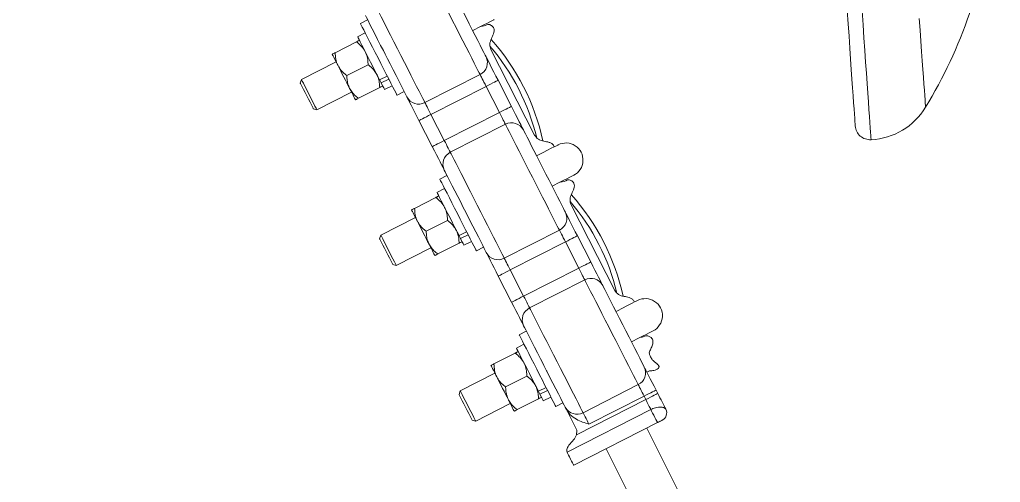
# Model space of a CAD drawing. Header units: millimetres. Extents: x 1587714 to 3094800, y -694377 to -413614.
# Drawn here: x 2254797.6 to 2255162.2, y -551242.7 to -551070.5 of the extents above; entities that cross this region are included whole.
import ezdxf

# ---------------------------------------------------------------- set-up
doc = ezdxf.new("R2010")
doc.units = ezdxf.units.MM

# ---------------------------------------------------------------- blocks, each defined once
blk = doc.blocks.new('poste RT1 vista lateral')
at = {"color": 7, "linetype": 'Continuous', "lineweight": 15}
for p, q in [((-1460.7543, 7675.0939), (-1463.4274, 7673.732)), ((-1461.6279, 7670.2006), (-1464.4567, 7668.7596)), ((-1464.9022, 7666.836), (-1472.778, 7662.823)), ((-1398.6631, 7632.1194), (-1414.9348, 7664.0551)), ((-1472.4682, 7659.4174), (-1485.3395, 7652.859)), ((-1460.578, 7658.3493), (-1468.4538, 7654.3362)), ((-1456.2626, 7652.6768), (-1453.4337, 7654.1188)), ((-1418.9393, 7654.6786), (-1439.4224, 7644.2416)), ((-1485.3395, 7652.859), (-1485.7765, 7651.5143)), ((-1456.2537, 7649.8625), (-1464.1295, 7645.8495)), ((-1456.2101, 7652.5738), (-1455.6966, 7651.5667)), ((-1455.6966, 7651.5667), (-1452.8677, 7653.0077)), ((-1454.436, 7649.0929), (-1451.607, 7650.5339)), ((-1416.7079, 7650.2993), (-1437.1911, 7639.8623)), ((-1411.7535, 7640.5756), (-1416.7079, 7650.2993)), ((-1412.2528, 7652.5691), (-1407.2985, 7642.8454)), ((-1479.5738, 7641.5436), (-1466.7025, 7648.102)), ((-1449.8076, 7647.0025), (-1447.1345, 7648.3643)), ((-1480.9188, 7641.9804), (-1479.5738, 7641.5436)), ((-1437.1911, 7639.8623), (-1432.2366, 7630.1386)), ((-1411.7535, 7640.5756), (-1432.2366, 7630.1386)), ((-1436.6917, 7627.8689), (-1441.646, 7637.5926)), ((-1409.5221, 7636.1964), (-1430.0052, 7625.7594)), ((-1431.2449, 7617.1792), (-1433.9179, 7615.8173)), ((-1432.1185, 7612.2849), (-1434.9474, 7610.8439)), ((-1435.3929, 7608.9203), (-1443.2687, 7604.9082)), ((-1368.8475, 7574.3325), (-1385.1194, 7606.2672)), ((-1442.9588, 7601.5027), (-1455.8301, 7594.9442)), ((-1431.0686, 7600.4336), (-1438.9444, 7596.4205)), ((-1455.8301, 7594.9442), (-1456.2672, 7593.5986)), ((-1426.7532, 7594.7621), (-1423.9243, 7596.2031)), ((-1426.1872, 7593.6511), (-1423.3583, 7595.0921)), ((-1389.44, 7596.7829), (-1409.923, 7586.3459)), ((-1426.7444, 7591.9468), (-1434.6201, 7587.9338)), ((-1426.7006, 7594.6591), (-1426.1872, 7593.6511)), ((-1424.9267, 7591.1772), (-1422.0977, 7592.6182)), ((-1387.2086, 7592.4037), (-1407.6917, 7581.9666)), ((-1382.2542, 7582.68), (-1387.2086, 7592.4037)), ((-1382.7535, 7594.6734), (-1377.7992, 7584.9497)), ((-1450.0645, 7583.6279), (-1437.1931, 7590.1864)), ((-1420.2983, 7589.0868), (-1417.6252, 7590.4486)), ((-1451.4094, 7584.0657), (-1450.0645, 7583.6279)), ((-1407.6917, 7581.9666), (-1402.7373, 7572.243)), ((-1382.2542, 7582.68), (-1402.7373, 7572.243)), ((-1407.1923, 7569.9732), (-1412.1467, 7579.6969)), ((-1380.0228, 7578.3007), (-1400.506, 7567.8637)), ((-1401.7356, 7559.2635), (-1404.4085, 7557.9016)), ((-1402.609, 7554.3702), (-1405.438, 7552.9282)), ((-1405.8835, 7551.0056), (-1413.7593, 7546.9925)), ((-1355.9638, 7544.4262), (-1356.9067, 7543.9456)), ((-1413.4495, 7543.587), (-1426.3207, 7537.0286)), ((-1401.5592, 7542.5189), (-1409.435, 7538.5058)), ((-1426.3207, 7537.0286), (-1426.7577, 7535.6839)), ((-1397.2438, 7536.8464), (-1394.4148, 7538.2874)), ((-1397.1913, 7536.7434), (-1396.6778, 7535.7354)), ((-1396.6778, 7535.7354), (-1393.8488, 7537.1773)), ((-1360.1575, 7539.3126), (-1380.6407, 7528.8756)), ((-1353.5194, 7537.2975), (-1352.8759, 7536.0348)), ((-1397.235, 7534.0312), (-1405.1108, 7530.019)), ((-1395.4173, 7533.2615), (-1392.5883, 7534.7025)), ((-1357.3309, 7533.7651), (-1383.1288, 7520.6206)), ((-1357.9743, 7535.0277), (-1378.4575, 7524.5907)), ((-1357.3309, 7533.7651), (-1357.9743, 7535.0277)), ((-1420.555, 7525.7132), (-1407.6838, 7532.2707)), ((-1390.7888, 7531.1711), (-1388.1158, 7532.5329)), ((-1382.9579, 7522.4106), (-1386.8437, 7530.0362)), ((-1386.5899, 7514.2128), (-1355.4524, 7530.0782)), ((-1421.9001, 7526.15), (-1420.555, 7525.7132)), ((-1352.9629, 7525.1925), (-1384.136, 7509.3091)), ((-1382.948, 7522.3029), (-1383.1288, 7520.6206)), ((-1382.948, 7522.3029), (-1382.9579, 7522.4106)), ((-1302.7338, 7414.9172), (-1356.9269, 7523.1726)), ((-1372.0743, 7515.4545), (-1317.9354, 7407.3079)), ((-1386.4052, 7513.7627), (-1386.5899, 7514.2128))]:
    blk.add_line(p, q, dxfattribs=at)
at = {"color": 5, "linetype": 'Continuous', "lineweight": 15, "flags": 128}
for points in [[(-1276.9243, 7678.3545), (-1276.565, 7673.2161), (-1276.2222, 7668.3133), (-1275.8968, 7663.6603), (-1275.5898, 7659.2686), (-1275.3017, 7655.1516), (-1275.0339, 7651.3197), (-1274.7866, 7647.7845), (-1274.5609, 7644.5553), (-1274.3571, 7641.6419), (-1274.1759, 7639.0517), (-1274.018, 7636.7915), (-1273.8835, 7634.8689), (-1273.773, 7633.2877), (-1273.6867, 7632.0546), (-1273.6248, 7631.1705), (-1273.5878, 7630.6393), (-1273.5754, 7630.4619)], [(-1282.4482, 7678.4823), (-1282.105, 7673.5756), (-1281.7791, 7668.915), (-1281.4713, 7664.5129), (-1281.1826, 7660.3825), (-1280.9136, 7656.5373), (-1280.6653, 7652.9868), (-1280.4385, 7649.7424), (-1280.2337, 7646.8136), (-1280.0515, 7644.2091), (-1279.8926, 7641.9356), (-1279.7573, 7640.0006), (-1279.646, 7638.4099), (-1279.5592, 7637.1682), (-1279.497, 7636.2784), (-1279.4595, 7635.7434), (-1279.447, 7635.5641)]]:
    blk.add_lwpolyline(points, dxfattribs=at)
at = {"color": 8, "linetype": 'Continuous', "lineweight": 15, "flags": 128}
blk.add_lwpolyline([(-1255.6381, 7675.5335), (-1255.3337, 7671.181), (-1255.048, 7667.0945), (-1254.7818, 7663.2884), (-1254.536, 7659.7731), (-1254.3113, 7656.5592), (-1254.1084, 7653.6572), (-1253.9278, 7651.0756), (-1253.7702, 7648.8221), (-1253.6361, 7646.9033), (-1253.5257, 7645.3249), (-1253.4396, 7644.0928), (-1253.3778, 7643.2106), (-1253.3408, 7642.6795), (-1253.3284, 7642.5021)], dxfattribs=at)
at = {"color": 7, "linetype": 'Continuous', "lineweight": 15, "flags": 128}
for points in [[(-1418.9393, 7654.6786), (-1419.2576, 7655.3032), (-1419.7343, 7656.2388), (-1420.3618, 7657.47), (-1421.1296, 7658.9768), (-1422.0254, 7660.7354), (-1423.0346, 7662.7162), (-1424.1406, 7664.8867), (-1425.3254, 7667.2118), (-1426.5699, 7669.6541), (-1427.8536, 7672.1737), (-1429.1558, 7674.7286), (-1430.4549, 7677.2788), (-1431.7301, 7679.7812), (-1432.9606, 7682.1969), (-1434.1261, 7684.4838), (-1435.2077, 7686.6066), (-1436.1879, 7688.5302), (-1437.0506, 7690.2239), (-1437.7819, 7691.6592), (-1438.3697, 7692.8122), (-1438.8046, 7693.6657)], [(-1432.1657, 7691.6497), (-1431.7593, 7690.8524), (-1431.1927, 7689.7404), (-1430.4783, 7688.3385), (-1429.6319, 7686.6772), (-1428.6722, 7684.7937), (-1427.6207, 7682.73), (-1426.5005, 7680.5317), (-1425.3365, 7678.2467), (-1424.1546, 7675.9274), (-1422.9808, 7673.6233), (-1421.8414, 7671.387), (-1420.7614, 7669.2679), (-1419.7649, 7667.3119), (-1418.8738, 7665.5629), (-1418.1082, 7664.0608), (-1417.4847, 7662.8373), (-1417.0173, 7661.9198), (-1416.7164, 7661.3286)], [(-1459.2877, 7683.2297), (-1458.8528, 7682.3761), (-1458.265, 7681.2222), (-1457.5338, 7679.7869), (-1456.6711, 7678.0941), (-1455.6908, 7676.1706), (-1454.6092, 7674.0477), (-1453.4436, 7671.7598), (-1452.2132, 7669.3451), (-1450.938, 7666.8427), (-1449.6388, 7664.2926), (-1448.3368, 7661.7367), (-1447.053, 7659.2171), (-1445.8086, 7656.7748), (-1444.6236, 7654.4497), (-1443.5177, 7652.2791), (-1442.5085, 7650.2984), (-1441.6128, 7648.5407), (-1440.8448, 7647.033), (-1440.2174, 7645.8018), (-1439.7407, 7644.8662), (-1439.4224, 7644.2416)], [(-1454.8893, 7663.584), (-1455.8937, 7665.5552), (-1457.0139, 7667.7535), (-1458.0654, 7669.8172), (-1459.0251, 7671.7007), (-1459.8715, 7673.362), (-1460.5859, 7674.7639), (-1461.1525, 7675.8759), (-1461.5588, 7676.6732)], [(-1421.6685, 7671.0484), (-1421.1433, 7671.3154), (-1419.2412, 7672.2844), (-1417.5824, 7673.1303), (-1416.1908, 7673.8389), (-1415.0868, 7674.4015), (-1414.2867, 7674.8087), (-1413.8017, 7675.0557), (-1413.6394, 7675.1387)], [(-1457.9015, 7662.8878), (-1458.9073, 7664.861), (-1459.8595, 7666.7302), (-1460.7356, 7668.4496), (-1461.5152, 7669.9803), (-1462.1802, 7671.2849), (-1462.7146, 7672.334), (-1463.1061, 7673.1017), (-1463.3456, 7673.5718), (-1463.4274, 7673.732), (-1463.4274, 7673.732)], [(-1416.0276, 7673.3525), (-1417.4383, 7672.7736), (-1418.6394, 7672.5914)], [(-1456.2626, 7652.6768), (-1457.0075, 7654.1388), (-1457.8312, 7655.7562), (-1458.7074, 7657.4757), (-1459.6074, 7659.2419), (-1460.5022, 7660.9976), (-1461.3629, 7662.6866), (-1462.1615, 7664.2544), (-1462.8721, 7665.6497), (-1463.4719, 7666.8265), (-1463.9413, 7667.7477), (-1464.2653, 7668.3829), (-1464.4331, 7668.7129), (-1464.4567, 7668.7596)], [(-1473.9097, 7662.2469), (-1473.8726, 7662.1745), (-1473.7623, 7661.957), (-1473.5804, 7661.6004), (-1473.3303, 7661.1092), (-1473.0161, 7660.4931), (-1472.6431, 7659.7607), (-1472.2179, 7658.9262), (-1471.7475, 7658.0031)], [(-1449.8076, 7647.0025), (-1449.8267, 7647.0397), (-1449.9839, 7647.3477), (-1450.2966, 7647.9619), (-1450.7574, 7648.8659), (-1451.3556, 7650.0409), (-1452.0772, 7651.4561), (-1452.9052, 7653.0812), (-1453.8202, 7654.8769), (-1454.8008, 7656.8015), (-1455.8238, 7658.8099), (-1456.8656, 7660.8546), (-1457.9015, 7662.8878)], [(-1453.308, 7660.4798), (-1454.1926, 7662.2164), (-1454.8893, 7663.584)], [(-1446.1095, 7646.3521), (-1446.4105, 7646.9433), (-1446.8779, 7647.8598), (-1447.5014, 7649.0843), (-1448.267, 7650.5864), (-1449.158, 7652.3354), (-1450.1546, 7654.2914), (-1451.2346, 7656.4105), (-1452.374, 7658.6468), (-1453.308, 7660.4798)], [(-1416.7164, 7661.3286), (-1416.5068, 7660.9175), (-1416.1697, 7660.2557), (-1415.7148, 7659.363), (-1415.1561, 7658.2663), (-1414.5102, 7656.9989), (-1413.7965, 7655.5979), (-1413.0364, 7654.1064), (-1412.2528, 7652.5691)], [(-1471.7475, 7658.0031), (-1471.2402, 7657.0075), (-1470.7046, 7655.9565), (-1470.1498, 7654.8674), (-1469.5854, 7653.7602), (-1469.0209, 7652.652), (-1468.4661, 7651.5629), (-1467.9305, 7650.512), (-1467.4233, 7649.5163)], [(-1416.7079, 7650.2993), (-1417.0996, 7651.068), (-1417.4796, 7651.8137), (-1417.8364, 7652.5137), (-1418.1593, 7653.147), (-1418.4386, 7653.6953), (-1418.6659, 7654.1417), (-1418.8345, 7654.4726), (-1418.9393, 7654.6786)], [(-1480.9188, 7641.9804), (-1481.0015, 7642.1435), (-1481.2443, 7642.6194), (-1481.6303, 7643.3766), (-1482.1332, 7644.3636), (-1482.719, 7645.5138), (-1483.3477, 7646.7478), (-1483.9763, 7647.9809), (-1484.5621, 7649.1311), (-1485.0652, 7650.1181), (-1485.4512, 7650.8753), (-1485.6937, 7651.3522), (-1485.7765, 7651.5143)], [(-1485.3395, 7652.859), (-1485.2558, 7652.6949), (-1485.0092, 7652.2114), (-1484.6145, 7651.4361), (-1484.0943, 7650.4157), (-1483.479, 7649.2083), (-1482.8041, 7647.8837), (-1482.1091, 7646.5199), (-1481.4344, 7645.1952), (-1480.819, 7643.9879), (-1480.2988, 7642.9665), (-1479.904, 7642.1921), (-1479.6576, 7641.7077), (-1479.5738, 7641.5436), (-1479.5738, 7641.5436)], [(-1467.4233, 7649.5163), (-1466.9529, 7648.5932), (-1466.5276, 7647.7587), (-1466.1547, 7647.0263), (-1465.8404, 7646.4102), (-1465.5903, 7645.9191), (-1465.4085, 7645.5624), (-1465.2981, 7645.3459), (-1465.261, 7645.2725)], [(-1454.436, 7649.0929), (-1454.4361, 7649.0929), (-1454.5211, 7649.2598), (-1454.7657, 7649.7395), (-1455.1617, 7650.5167), (-1455.6966, 7651.5667)], [(-1412.2528, 7652.5691), (-1412.3384, 7652.5252), (-1412.592, 7652.3964), (-1413.0036, 7652.1866), (-1413.5577, 7651.9043), (-1414.2328, 7651.5601), (-1415.003, 7651.1672), (-1415.8388, 7650.7418), (-1416.7079, 7650.2993)], [(-1441.646, 7637.5926), (-1442.4296, 7639.1299), (-1443.1897, 7640.6214), (-1443.9034, 7642.0224), (-1444.5493, 7643.2898), (-1445.108, 7644.3865), (-1445.5629, 7645.2792), (-1445.9, 7645.941), (-1446.1095, 7646.3521)], [(-1439.4224, 7644.2416), (-1439.3176, 7644.0356), (-1439.1491, 7643.7047), (-1438.9217, 7643.2593), (-1438.6424, 7642.7109), (-1438.3195, 7642.0767), (-1437.9627, 7641.3767), (-1437.5828, 7640.631), (-1437.1911, 7639.8623)], [(-1407.2985, 7642.8454), (-1407.3841, 7642.8015), (-1407.6375, 7642.6728), (-1408.0493, 7642.463), (-1408.6034, 7642.1807), (-1409.2784, 7641.8364), (-1410.0487, 7641.4444), (-1410.8843, 7641.0182), (-1411.7535, 7640.5756)], [(-1407.2985, 7642.8454), (-1406.5149, 7641.3071), (-1405.7549, 7639.8156), (-1405.0412, 7638.4146), (-1404.3953, 7637.1472), (-1403.8364, 7636.0505), (-1403.3816, 7635.1578), (-1403.0445, 7634.496), (-1402.8349, 7634.0849)], [(-1441.646, 7637.5926), (-1441.5604, 7637.6355), (-1441.3069, 7637.7652), (-1440.8953, 7637.975), (-1440.3412, 7638.2573), (-1439.6661, 7638.6015), (-1438.8959, 7638.9935), (-1438.0601, 7639.4198), (-1437.1911, 7639.8623)], [(-1409.5221, 7636.1964), (-1409.6269, 7636.4014), (-1409.7955, 7636.7323), (-1410.0228, 7637.1787), (-1410.3021, 7637.727), (-1410.625, 7638.3603), (-1410.9818, 7639.0612), (-1411.3617, 7639.807), (-1411.7535, 7640.5756)], [(-1389.44, 7596.7829), (-1389.7534, 7597.398), (-1390.2215, 7598.3164), (-1390.8369, 7599.5238), (-1391.5897, 7601.002), (-1392.468, 7602.7253), (-1393.4577, 7604.6679), (-1394.5433, 7606.7984), (-1395.7073, 7609.0834), (-1396.9315, 7611.4857), (-1398.196, 7613.9672), (-1399.481, 7616.4896), (-1400.7661, 7619.0112), (-1402.0306, 7621.4936), (-1403.2547, 7623.8959), (-1404.4188, 7626.1799), (-1405.5043, 7628.3104), (-1406.4941, 7630.2531), (-1407.3724, 7631.9773), (-1408.1252, 7633.4546), (-1408.7406, 7634.6619), (-1409.2087, 7635.5813), (-1409.5221, 7636.1964)], [(-1402.8349, 7634.0849), (-1402.5416, 7633.5089), (-1402.0881, 7632.6191), (-1401.4841, 7631.4337), (-1400.7425, 7629.9784), (-1399.879, 7628.2837), (-1398.9121, 7626.3859), (-1397.8625, 7624.326), (-1396.7524, 7622.1478), (-1395.6056, 7619.8971), (-1394.4464, 7617.6217), (-1393.2995, 7615.371), (-1392.1894, 7613.1918), (-1391.1398, 7611.1319), (-1390.173, 7609.235), (-1389.3096, 7607.5404), (-1388.568, 7606.0851), (-1387.9639, 7604.8996), (-1387.5105, 7604.0089), (-1387.217, 7603.4329)], [(-1436.6917, 7627.8689), (-1436.606, 7627.9128), (-1436.3525, 7628.0415), (-1435.9408, 7628.2513), (-1435.3868, 7628.5336), (-1434.7117, 7628.8779), (-1433.9414, 7629.2698), (-1433.1058, 7629.6961), (-1432.2366, 7630.1386)], [(-1432.2281, 7619.1084), (-1432.4376, 7619.5195), (-1432.7748, 7620.1813), (-1433.2296, 7621.074), (-1433.7884, 7622.1707), (-1434.4343, 7623.4381), (-1435.1481, 7624.8391), (-1435.908, 7626.3306), (-1436.6917, 7627.8689)], [(-1432.2366, 7630.1386), (-1431.8449, 7629.37), (-1431.465, 7628.6242), (-1431.1082, 7627.9242), (-1430.7852, 7627.29), (-1430.5059, 7626.7416), (-1430.2786, 7626.2953), (-1430.1099, 7625.9654), (-1430.0052, 7625.7594)], [(-1389.8956, 7628.5393), (-1390.0581, 7628.4564), (-1390.5429, 7628.2094), (-1391.3432, 7627.8021), (-1392.4472, 7627.2395), (-1393.8387, 7626.5299), (-1395.4976, 7625.685), (-1397.3996, 7624.716), (-1397.9247, 7624.4481)], [(-1430.0052, 7625.7594), (-1429.6917, 7625.1442), (-1429.2236, 7624.2259), (-1428.6082, 7623.0175), (-1427.8555, 7621.5403), (-1426.9772, 7619.8161), (-1425.9874, 7617.8744), (-1424.9019, 7615.7439), (-1423.7378, 7613.4589), (-1422.5138, 7611.0566), (-1421.2492, 7608.5742), (-1419.9641, 7606.0526), (-1418.6792, 7603.5302), (-1417.4145, 7601.0487), (-1416.1904, 7598.6464), (-1415.0264, 7596.3614), (-1413.9408, 7594.2309), (-1412.951, 7592.2883), (-1412.0728, 7590.565), (-1411.32, 7589.0877), (-1410.7047, 7587.8794), (-1410.2365, 7586.961), (-1409.923, 7586.3459)], [(-1425.3092, 7605.5291), (-1426.1456, 7607.1713), (-1427.2557, 7609.3495), (-1428.3053, 7611.4094), (-1429.2722, 7613.3072), (-1430.1355, 7615.0019), (-1430.8773, 7616.4572), (-1431.4812, 7617.6426), (-1431.9348, 7618.5324), (-1432.2281, 7619.1084)], [(-1392.159, 7613.1327), (-1391.6339, 7613.3997), (-1389.7319, 7614.3696), (-1388.073, 7615.2146), (-1386.6815, 7615.9232), (-1385.5775, 7616.4858), (-1384.7772, 7616.894), (-1384.2924, 7617.141), (-1384.1299, 7617.224)], [(-1428.3921, 7604.9721), (-1429.398, 7606.9462), (-1430.3501, 7608.8145), (-1431.2263, 7610.534), (-1432.0059, 7612.0646), (-1432.6708, 7613.3692), (-1433.2052, 7614.4183), (-1433.5968, 7615.1869), (-1433.8362, 7615.6561), (-1433.9179, 7615.8173), (-1433.9179, 7615.8173)], [(-1426.7532, 7594.7621), (-1427.498, 7596.2241), (-1428.3219, 7597.8405), (-1429.198, 7599.56), (-1430.098, 7601.3262), (-1430.9928, 7603.0829), (-1431.8535, 7604.7719), (-1432.652, 7606.3387), (-1433.3628, 7607.734), (-1433.9625, 7608.9108), (-1434.432, 7609.832), (-1434.7559, 7610.4681), (-1434.9237, 7610.7972), (-1434.9474, 7610.8439)], [(-1444.4002, 7604.3313), (-1444.3633, 7604.2588), (-1444.2529, 7604.0423), (-1444.0711, 7603.6856), (-1443.8209, 7603.1945), (-1443.5067, 7602.5774), (-1443.1336, 7601.845), (-1442.7084, 7601.0106), (-1442.2381, 7600.0874)], [(-1420.2983, 7589.0868), (-1420.3172, 7589.124), (-1420.4745, 7589.433), (-1420.7871, 7590.0462), (-1421.248, 7590.9512), (-1421.8463, 7592.1252), (-1422.5678, 7593.5414), (-1423.3958, 7595.1664), (-1424.3109, 7596.9622), (-1425.2914, 7598.8867), (-1426.3145, 7600.8942), (-1427.3562, 7602.9389), (-1428.3921, 7604.9721)], [(-1423.7497, 7602.4687), (-1424.6833, 7604.3007), (-1425.3092, 7605.5291)], [(-1416.6102, 7588.4564), (-1416.9035, 7589.0324), (-1417.3571, 7589.9222), (-1417.9612, 7591.1076), (-1418.7028, 7592.5639), (-1419.5662, 7594.2585), (-1420.533, 7596.1554), (-1421.5826, 7598.2153), (-1422.6927, 7600.3945), (-1423.7497, 7602.4687)], [(-1387.217, 7603.4329), (-1387.0075, 7603.0219), (-1386.6703, 7602.36), (-1386.2155, 7601.4674), (-1385.6568, 7600.3706), (-1385.0109, 7599.1032), (-1384.2972, 7597.7023), (-1383.5371, 7596.2107), (-1382.7535, 7594.6734)], [(-1442.2381, 7600.0874), (-1441.7308, 7599.0918), (-1441.1952, 7598.0408), (-1440.6404, 7596.9517), (-1440.0759, 7595.8445), (-1439.5116, 7594.7363), (-1438.9568, 7593.6482), (-1438.4212, 7592.5963), (-1437.9138, 7591.6007)], [(-1455.8301, 7594.9442), (-1455.7463, 7594.7793), (-1455.4999, 7594.2957), (-1455.1051, 7593.5214), (-1454.5849, 7592.5), (-1453.9695, 7591.2926), (-1453.2948, 7589.968), (-1452.5998, 7588.6042), (-1451.925, 7587.2796), (-1451.3096, 7586.0722), (-1450.7894, 7585.0508), (-1450.3947, 7584.2764), (-1450.1482, 7583.7929), (-1450.0645, 7583.6279), (-1450.0645, 7583.6279)], [(-1387.2086, 7592.4037), (-1387.6004, 7593.1723), (-1387.9803, 7593.9181), (-1388.3371, 7594.6181), (-1388.66, 7595.2513), (-1388.9393, 7595.7997), (-1389.1666, 7596.246), (-1389.3352, 7596.5769), (-1389.44, 7596.7829)], [(-1451.4094, 7584.0657), (-1451.4922, 7584.2278), (-1451.7348, 7584.7037), (-1452.1208, 7585.4619), (-1452.6239, 7586.4489), (-1453.2097, 7587.5981), (-1453.8383, 7588.8321), (-1454.4669, 7590.0662), (-1455.0527, 7591.2154), (-1455.5557, 7592.2024), (-1455.9417, 7592.9606), (-1456.1843, 7593.4365), (-1456.2672, 7593.5986)], [(-1437.9138, 7591.6007), (-1437.4435, 7590.6775), (-1437.0182, 7589.843), (-1436.6453, 7589.1116), (-1436.3311, 7588.4945), (-1436.0809, 7588.0034), (-1435.8991, 7587.6467), (-1435.7887, 7587.4302), (-1435.7517, 7587.3578)], [(-1424.9267, 7591.1772), (-1424.9267, 7591.1772), (-1425.0118, 7591.3441), (-1425.2563, 7591.8238), (-1425.6524, 7592.6011), (-1426.1872, 7593.6511)], [(-1382.7535, 7594.6734), (-1382.8391, 7594.6295), (-1383.0927, 7594.5008), (-1383.5043, 7594.291), (-1384.0584, 7594.0087), (-1384.7335, 7593.6644), (-1385.5037, 7593.2715), (-1386.3395, 7592.8462), (-1387.2086, 7592.4037)], [(-1412.1467, 7579.6969), (-1412.9303, 7581.2342), (-1413.6904, 7582.7258), (-1414.4041, 7584.1267), (-1415.05, 7585.3941), (-1415.6087, 7586.4909), (-1416.0635, 7587.3835), (-1416.4007, 7588.0454), (-1416.6102, 7588.4564)], [(-1409.923, 7586.3459), (-1409.8183, 7586.1399), (-1409.6498, 7585.8099), (-1409.4224, 7585.3636), (-1409.143, 7584.8153), (-1408.8202, 7584.1811), (-1408.4634, 7583.4811), (-1408.0834, 7582.7353), (-1407.6917, 7581.9666)], [(-1377.7992, 7584.9497), (-1377.8848, 7584.9059), (-1378.1382, 7584.7771), (-1378.55, 7584.5673), (-1379.104, 7584.285), (-1379.7792, 7583.9407), (-1380.5494, 7583.5488), (-1381.385, 7583.1225), (-1382.2542, 7582.68)], [(-1377.7992, 7584.9497), (-1377.0155, 7583.4115), (-1376.2556, 7581.9199), (-1375.5419, 7580.519), (-1374.8959, 7579.2515), (-1374.3371, 7578.1548), (-1373.8823, 7577.2622), (-1373.5451, 7576.6003), (-1373.3357, 7576.1893)], [(-1412.1467, 7579.6969), (-1412.0611, 7579.7398), (-1411.8076, 7579.8695), (-1411.396, 7580.0793), (-1410.8419, 7580.3616), (-1410.1668, 7580.7059), (-1409.3966, 7581.0978), (-1408.5608, 7581.5241), (-1407.6917, 7581.9666)], [(-1380.0228, 7578.3007), (-1380.1276, 7578.5058), (-1380.2962, 7578.8367), (-1380.5235, 7579.283), (-1380.8028, 7579.8314), (-1381.1257, 7580.4646), (-1381.4825, 7581.1656), (-1381.8625, 7581.9113), (-1382.2542, 7582.68)], [(-1360.1575, 7539.3126), (-1360.5923, 7540.1661), (-1361.1801, 7541.3191), (-1361.9113, 7542.7544), (-1362.7742, 7544.4481), (-1363.7543, 7546.3717), (-1364.836, 7548.4946), (-1366.0015, 7550.7824), (-1367.2319, 7553.1971), (-1368.5072, 7555.6996), (-1369.8063, 7558.2497), (-1371.1085, 7560.8046), (-1372.3921, 7563.3242), (-1373.6367, 7565.7666), (-1374.8215, 7568.0926), (-1375.9275, 7570.2631), (-1376.9366, 7572.243), (-1377.8325, 7574.0016), (-1378.6003, 7575.5084), (-1379.2277, 7576.7395), (-1379.7045, 7577.6761), (-1380.0228, 7578.3007)], [(-1373.3357, 7576.1893), (-1373.0348, 7575.599), (-1372.5673, 7574.6815), (-1371.9439, 7573.458), (-1371.1782, 7571.955), (-1370.2871, 7570.2069), (-1369.2906, 7568.2509), (-1368.2106, 7566.1309), (-1367.0711, 7563.8945), (-1365.8974, 7561.5914), (-1364.7154, 7559.2711), (-1363.5514, 7556.987), (-1362.4313, 7554.7888), (-1361.3798, 7552.7251), (-1360.4202, 7550.8416), (-1359.5738, 7549.1803), (-1358.8592, 7547.7784), (-1358.2926, 7546.6664), (-1357.8864, 7545.8682)], [(-1407.1923, 7569.9732), (-1407.1067, 7570.0171), (-1406.8533, 7570.1458), (-1406.4415, 7570.3557), (-1405.8875, 7570.6379), (-1405.2123, 7570.9822), (-1404.4421, 7571.3742), (-1403.6065, 7571.8005), (-1402.7373, 7572.243)], [(-1402.7288, 7561.2128), (-1402.9383, 7561.6238), (-1403.2755, 7562.2857), (-1403.7303, 7563.1783), (-1404.2891, 7564.275), (-1404.9351, 7565.5425), (-1405.6488, 7566.9434), (-1406.4087, 7568.435), (-1407.1923, 7569.9732)], [(-1402.7373, 7572.243), (-1402.3456, 7571.4743), (-1401.9657, 7570.7285), (-1401.6089, 7570.0285), (-1401.2859, 7569.3944), (-1401.0066, 7568.846), (-1400.7792, 7568.3997), (-1400.6106, 7568.0697), (-1400.506, 7567.8637)], [(-1361.8798, 7569.8626), (-1362.9377, 7569.3238), (-1364.3293, 7568.6152), (-1365.9882, 7567.7693), (-1367.8903, 7566.8004), (-1368.4153, 7566.5333)], [(-1400.506, 7567.8637), (-1400.1877, 7567.239), (-1399.7108, 7566.3035), (-1399.0834, 7565.0723), (-1398.3156, 7563.5645), (-1397.4197, 7561.8069), (-1396.4106, 7559.8261), (-1395.3046, 7557.6556), (-1394.1197, 7555.3305), (-1392.8752, 7552.8882), (-1391.5916, 7550.3685), (-1390.2895, 7547.8127), (-1388.9902, 7545.2626), (-1387.715, 7542.7601), (-1386.4847, 7540.3454), (-1385.3192, 7538.0576), (-1384.2375, 7535.9347), (-1383.2573, 7534.0111), (-1382.3945, 7532.3184), (-1381.6633, 7530.8831), (-1381.0754, 7529.7291), (-1380.6407, 7528.8756)], [(-1395.7342, 7547.4856), (-1396.4643, 7548.918), (-1397.6038, 7551.1544), (-1398.6837, 7553.2744), (-1399.6803, 7555.2294), (-1400.5713, 7556.9785), (-1401.3371, 7558.4815), (-1401.9605, 7559.705), (-1402.428, 7560.6225), (-1402.7288, 7561.2128)], [(-1362.6496, 7555.217), (-1362.1246, 7555.485), (-1360.2225, 7556.4539), (-1358.5636, 7557.2989), (-1357.1721, 7558.0084), (-1356.0681, 7558.5701), (-1355.2678, 7558.9783), (-1354.783, 7559.2253), (-1354.6205, 7559.3083)], [(-1398.8828, 7547.0564), (-1399.8886, 7549.0305), (-1400.8407, 7550.8997), (-1401.7169, 7552.6192), (-1402.4965, 7554.1489), (-1403.1613, 7555.4535), (-1403.6959, 7556.5026), (-1404.0874, 7557.2712), (-1404.3268, 7557.7414), (-1404.4085, 7557.9016), (-1404.4085, 7557.9016)], [(-1357.2878, 7557.421), (-1358.6239, 7556.9375), (-1359.5315, 7556.8058)], [(-1397.2438, 7536.8464), (-1397.9887, 7538.3084), (-1398.8125, 7539.9249), (-1399.6885, 7541.6443), (-1400.5886, 7543.4105), (-1401.4835, 7545.1672), (-1402.344, 7546.8562), (-1403.1426, 7548.424), (-1403.8533, 7549.8183), (-1404.4531, 7550.9951), (-1404.9225, 7551.9164), (-1405.2464, 7552.5525), (-1405.4144, 7552.8824), (-1405.438, 7552.9282)], [(-1394.1862, 7544.4472), (-1395.1738, 7546.385), (-1395.7342, 7547.4856)], [(-1414.8908, 7546.4156), (-1414.8539, 7546.3431), (-1414.7435, 7546.1266), (-1414.5617, 7545.7699), (-1414.3115, 7545.2788), (-1413.9972, 7544.6618), (-1413.6243, 7543.9303), (-1413.199, 7543.0958), (-1412.7287, 7542.1727)], [(-1390.7888, 7531.1711), (-1390.8079, 7531.2083), (-1390.965, 7531.5173), (-1391.2778, 7532.1314), (-1391.7387, 7533.0355), (-1392.3369, 7534.2095), (-1393.0585, 7535.6257), (-1393.8864, 7537.2508), (-1394.8014, 7539.0465), (-1395.7819, 7540.971), (-1396.8051, 7542.9785), (-1397.8469, 7545.0232), (-1398.8828, 7547.0564)], [(-1387.2796, 7530.8917), (-1387.6858, 7531.6889), (-1388.2524, 7532.8019), (-1388.967, 7534.2038), (-1389.8134, 7535.8651), (-1390.773, 7537.7486), (-1391.8245, 7539.8123), (-1392.9446, 7542.0105), (-1394.1086, 7544.2946), (-1394.1862, 7544.4472)], [(-1357.8864, 7545.8682), (-1357.6298, 7545.3656), (-1357.266, 7544.6513), (-1356.8042, 7543.7443), (-1356.2565, 7542.6695), (-1355.6374, 7541.4546), (-1354.9629, 7540.1309), (-1354.2506, 7538.7328), (-1353.5194, 7537.2975)], [(-1412.7287, 7542.1727), (-1412.2214, 7541.177), (-1411.6858, 7540.1251), (-1411.1311, 7539.037), (-1410.5666, 7537.9288), (-1410.0022, 7536.8216), (-1409.4474, 7535.7325), (-1408.9118, 7534.6816), (-1408.4044, 7533.6859)], [(-1426.3207, 7537.0286), (-1426.2369, 7536.8645), (-1425.9905, 7536.3801), (-1425.5957, 7535.6057), (-1425.0756, 7534.5843), (-1424.4601, 7533.3769), (-1423.7854, 7532.0523), (-1423.0904, 7530.6885), (-1422.4157, 7529.3648), (-1421.8003, 7528.1565), (-1421.2801, 7527.1361), (-1420.8853, 7526.3608), (-1420.6389, 7525.8772), (-1420.555, 7525.7132), (-1420.555, 7525.7132)], [(-1357.9743, 7535.0277), (-1358.34, 7535.7449), (-1358.696, 7536.4439), (-1359.0332, 7537.1058), (-1359.3427, 7537.7133), (-1359.6165, 7538.2512), (-1359.8474, 7538.7042), (-1360.0293, 7539.0608), (-1360.1575, 7539.3126)], [(-1353.5194, 7537.2975), (-1353.605, 7537.2546), (-1353.8584, 7537.1249), (-1354.2702, 7536.9151), (-1354.8242, 7536.6328), (-1355.4993, 7536.2885), (-1356.2695, 7535.8965), (-1357.1052, 7535.4702), (-1357.9743, 7535.0277)], [(-1421.9001, 7526.15), (-1421.9828, 7526.3121), (-1422.2254, 7526.788), (-1422.6114, 7527.5462), (-1423.1145, 7528.5332), (-1423.7003, 7529.6834), (-1424.3289, 7530.9165), (-1424.9576, 7532.1505), (-1425.5434, 7533.2997), (-1426.0463, 7534.2877), (-1426.4323, 7535.0449), (-1426.675, 7535.5208), (-1426.7577, 7535.6839)], [(-1408.4044, 7533.6859), (-1407.9341, 7532.7628), (-1407.5089, 7531.9283), (-1407.1359, 7531.1959), (-1406.8217, 7530.5789), (-1406.5714, 7530.0877), (-1406.3896, 7529.731), (-1406.2794, 7529.5146), (-1406.2423, 7529.4421)], [(-1395.4173, 7533.2615), (-1395.4173, 7533.2615), (-1395.5024, 7533.4284), (-1395.7469, 7533.9081), (-1396.143, 7534.6863), (-1396.6778, 7535.7354)], [(-1352.8759, 7536.0348), (-1352.9615, 7535.991), (-1353.215, 7535.8622), (-1353.6267, 7535.6524), (-1354.1807, 7535.3701), (-1354.8558, 7535.0258), (-1355.626, 7534.6339), (-1356.4617, 7534.2076), (-1357.3309, 7533.7651)], [(-1355.4524, 7530.0782), (-1355.6212, 7530.4091), (-1355.8152, 7530.7906), (-1356.0318, 7531.215), (-1356.2677, 7531.6784), (-1356.5194, 7532.1724), (-1356.7831, 7532.6903), (-1357.055, 7533.2234), (-1357.3309, 7533.7651)], [(-1352.8759, 7536.0348), (-1352.4657, 7535.2299), (-1352.0589, 7534.4317), (-1351.6589, 7533.6468), (-1351.2687, 7532.881), (-1350.8918, 7532.141), (-1350.531, 7531.4324), (-1350.1894, 7530.7629), (-1349.8698, 7530.1354)], [(-1355.4524, 7530.0782), (-1355.1567, 7529.4974), (-1354.7774, 7528.7535), (-1354.3528, 7527.92), (-1353.9253, 7527.0808), (-1353.538, 7526.3207), (-1353.2296, 7525.7161), (-1353.0313, 7525.327), (-1352.9629, 7525.1925)], [(-1380.6407, 7528.8756), (-1380.5124, 7528.6238), (-1380.3305, 7528.2671), (-1380.0996, 7527.8141), (-1379.8259, 7527.2763), (-1379.5163, 7526.6697), (-1379.1792, 7526.0079), (-1378.8231, 7525.3088), (-1378.4575, 7524.5907)], [(-1384.136, 7509.3091), (-1384.1918, 7509.4187), (-1384.3549, 7509.7382), (-1384.6118, 7510.2427), (-1384.9414, 7510.8893), (-1385.3167, 7511.6265), (-1385.7068, 7512.3923), (-1386.0798, 7513.1238), (-1386.4052, 7513.7627)]]:
    blk.add_lwpolyline(points, dxfattribs=at)
at = {"color": 5, "linetype": 'Continuous', "lineweight": 15}
for centre, radius, start, end in [((-1407.2726, 7735.7826), 180, 328.786917, 353.342779), ((-1274.7507, 7655.4815), 25.0474, 272.689602, 328.790029), ((-1273.9604, 7635.9482), 5.5, 184, 274.015078)]:
    blk.add_arc(centre, radius, start, end, dxfattribs=at)
at = {"color": 7, "linetype": 'Continuous', "lineweight": 15}
for centre, radius, start, end in [((-1477.2237, 7612.2043), 83.5672, 12.304444, 41.695556), ((-1477.2237, 7612.2043), 81.5672, 13.408206, 40.591794), ((-1421.1524, 7659.1149), 4.9577, 296.512976, 26.520401), ((-1441.7103, 7648.6416), 4.9593, 207.494484, 297.473347), ((-1407.2345, 7631.7962), 4.9593, 27.484616, 117.46894), ((-1387.0128, 7622.8814), 6.35, 297, 117), ((-1427.7904, 7621.3222), 4.9592, 116.52589, 206.512427), ((-1389.3967, 7620.4379), 5.748, 273.099199, 301.593804), ((-1447.4081, 7554.4165), 83.5672, 12.304444, 41.695556), ((-1447.4081, 7554.4165), 81.5672, 13.408206, 40.591794), ((-1391.6532, 7601.2193), 4.9578, 296.51306, 26.518469), ((-1412.2109, 7590.746), 4.9594, 207.495107, 297.473311), ((-1377.7352, 7573.9006), 4.9592, 27.483651, 117.469905), ((-1513.9311, 7870.9524), 337.303, 296.867567, 297.078645), ((-1357.5034, 7564.966), 6.35, 297, 117), ((-1398.2912, 7563.4265), 4.9592, 116.52589, 206.512427), ((-1362.302, 7543.7267), 4.9075, 295.910745, 25.871928), ((-1382.9506, 7533.2081), 4.9098, 208.151035, 298.06445), ((-1674.5426, 7383.9993), 322.6413, 26.912506, 27.082998), ((-1352.5428, 7528.7733), 3, 297, 27)]:
    blk.add_arc(centre, radius, start, end, dxfattribs=at)
for points, knots in [([(-1416.0276, 7673.3525), (-1415.7979, 7673.3352), (-1415.3246, 7673.2995), (-1414.6924, 7672.9433), (-1414.1669, 7672.4838), (-1413.7329, 7671.8065), (-1413.6363, 7670.8552), (-1414.0154, 7669.5509), (-1414.7535, 7668.0195), (-1415.5449, 7666.0575), (-1415.133, 7664.7057), (-1414.9348, 7664.0551)], [0, 0, 0, 0, 0.06258002, 0.12897608, 0.19443218, 0.25352224, 0.34551027, 0.44614686, 0.62257941, 0.81835197, 1, 1, 1, 1]), ([(-1463.7707, 7667.413), (-1463.8137, 7667.3909), (-1463.9014, 7667.346), (-1464.409, 7667.0881), (-1464.7911, 7666.8928), (-1464.9022, 7666.836)], [0, 0, 0, 0, 0.40630425, 0.82726617, 1, 1, 1, 1]), ([(-1464.9022, 7666.836), (-1464.269, 7666.3277), (-1462.9794, 7665.2925), (-1462.003, 7663.9422), (-1461.6188, 7663.1892), (-1461.6086, 7663.1691)], [0, 0, 0, 0, 0.48427847, 0.98627452, 1, 1, 1, 1]), ([(-1473.9097, 7662.2469), (-1473.8666, 7662.2689), (-1473.7789, 7662.3137), (-1473.2715, 7662.5725), (-1472.8892, 7662.7665), (-1472.778, 7662.823)], [0, 0, 0, 0, 0.40631299, 0.82728397, 1, 1, 1, 1]), ([(-1472.778, 7662.823), (-1472.7391, 7662.0117), (-1472.6598, 7660.3598), (-1472.1387, 7658.7767), (-1471.7576, 7658.0231), (-1471.7475, 7658.0031)], [0, 0, 0, 0, 0.48434531, 0.98630712, 1, 1, 1, 1]), ([(-1461.6086, 7663.1691), (-1461.349, 7662.5534), (-1460.8204, 7661.2997), (-1460.6114, 7659.6349), (-1460.5855, 7658.6391), (-1460.578, 7658.3493)], [0, 0, 0, 0, 0.40621309, 0.82719687, 1, 1, 1, 1]), ([(-1471.7475, 7658.0031), (-1471.4018, 7657.431), (-1470.6981, 7656.2662), (-1469.4735, 7655.1195), (-1468.6837, 7654.5128), (-1468.4538, 7654.3362)], [0, 0, 0, 0, 0.40629727, 0.827222658, 1, 1, 1, 1]), ([(-1460.578, 7658.3493), (-1460.2268, 7658.0755), (-1459.396, 7657.4279), (-1458.2156, 7656.2451), (-1457.5973, 7655.2077), (-1457.2843, 7654.6824)], [0, 0, 0, 0, 0.265507171, 0.62812372, 1, 1, 1, 1]), ([(-1468.4538, 7654.3362), (-1468.4389, 7653.8915), (-1468.4035, 7652.839), (-1468.1403, 7651.1889), (-1467.6643, 7650.0786), (-1467.4233, 7649.5163)], [0, 0, 0, 0, 0.26538154, 0.62801256, 1, 1, 1, 1]), ([(-1457.2843, 7654.6824), (-1457.2359, 7654.5845), (-1456.9199, 7653.9444), (-1456.501, 7652.6633), (-1456.2856, 7651.122), (-1456.2616, 7650.174), (-1456.2537, 7649.8625)], [0, 0, 0, 0, 0.06656854, 0.43533093, 0.8144802, 1, 1, 1, 1]), ([(-1467.4233, 7649.5163), (-1467.3725, 7649.4196), (-1467.0408, 7648.7875), (-1466.2498, 7647.6963), (-1465.1298, 7646.6149), (-1464.3767, 7646.0387), (-1464.1295, 7645.8495)], [0, 0, 0, 0, 0.06658903, 0.43526881, 0.81458337, 1, 1, 1, 1]), ([(-1456.2537, 7649.8625), (-1455.9565, 7650.0137), (-1455.3513, 7650.3215), (-1455.1242, 7650.4391), (-1455.1222, 7650.4386), (-1455.1222, 7650.4385)], [0, 0, 0, 0, 0.48432603, 0.9863233, 1, 1, 1, 1]), ([(-1464.1295, 7645.8495), (-1464.4268, 7645.6968), (-1465.0321, 7645.3858), (-1465.259, 7645.2844), (-1465.261, 7645.2728), (-1465.261, 7645.2725)], [0, 0, 0, 0, 0.48432986, 0.98632233, 1, 1, 1, 1]), ([(-1391.4406, 7627.7525), (-1391.4757, 7627.9083), (-1391.5873, 7628.4037), (-1392.2322, 7629.0795), (-1393.5142, 7629.6014), (-1395.2303, 7629.916), (-1397.351, 7630.4039), (-1398.2375, 7631.5629), (-1398.6631, 7632.1194)], [0, 0, 0, 0, 0.0537548, 0.17097448, 0.29638699, 0.51913253, 0.76910821, 1, 1, 1, 1]), ([(-1386.3854, 7615.5417), (-1386.1759, 7615.5526), (-1385.743, 7615.5752), (-1385.1039, 7615.2993), (-1384.5349, 7614.8855), (-1384.0012, 7614.2354), (-1383.793, 7613.2628), (-1384.133, 7611.9101), (-1384.8836, 7610.341), (-1385.7361, 7608.3369), (-1385.3194, 7606.9386), (-1385.1194, 7606.2672)], [0, 0, 0, 0, 0.05607349, 0.11584163, 0.18325539, 0.24578782, 0.33917133, 0.4391586, 0.61668356, 0.81596187, 1, 1, 1, 1]), ([(-1434.2613, 7609.4973), (-1434.3043, 7609.4752), (-1434.392, 7609.4303), (-1434.8995, 7609.1725), (-1435.2817, 7608.9772), (-1435.3929, 7608.9203)], [0, 0, 0, 0, 0.40630141, 0.82726039, 1, 1, 1, 1]), ([(-1435.3929, 7608.9203), (-1434.7596, 7608.412), (-1433.47, 7607.3768), (-1432.4935, 7606.0265), (-1432.1094, 7605.2735), (-1432.0992, 7605.2535)], [0, 0, 0, 0, 0.484285647, 0.986274713, 1, 1, 1, 1]), ([(-1444.4002, 7604.3313), (-1444.3572, 7604.3533), (-1444.2695, 7604.3982), (-1443.7619, 7604.6561), (-1443.3799, 7604.8514), (-1443.2687, 7604.9082)], [0, 0, 0, 0, 0.40630425, 0.82726617, 1, 1, 1, 1]), ([(-1443.2687, 7604.9082), (-1443.2298, 7604.0967), (-1443.1506, 7602.4442), (-1442.6293, 7600.8611), (-1442.2483, 7600.1074), (-1442.2381, 7600.0874)], [0, 0, 0, 0, 0.48442136, 0.98630914, 1, 1, 1, 1]), ([(-1432.0992, 7605.2535), (-1431.8396, 7604.6378), (-1431.3109, 7603.384), (-1431.1022, 7601.7192), (-1431.0762, 7600.7234), (-1431.0686, 7600.4336)], [0, 0, 0, 0, 0.40621391, 0.82719586, 1, 1, 1, 1]), ([(-1442.2381, 7600.0874), (-1441.8925, 7599.5153), (-1441.1887, 7598.3505), (-1439.9641, 7597.2038), (-1439.1743, 7596.5971), (-1438.9444, 7596.4205)], [0, 0, 0, 0, 0.40630328, 0.82722441, 1, 1, 1, 1]), ([(-1431.0686, 7600.4336), (-1430.7174, 7600.1602), (-1429.8865, 7599.5133), (-1428.7061, 7598.3303), (-1428.088, 7597.2923), (-1427.775, 7596.7667)], [0, 0, 0, 0, 0.265395652, 0.628007085, 1, 1, 1, 1]), ([(-1438.9444, 7596.4205), (-1438.9294, 7595.9758), (-1438.894, 7594.9233), (-1438.6309, 7593.2732), (-1438.1549, 7592.1629), (-1437.9138, 7591.6007)], [0, 0, 0, 0, 0.26538154, 0.62801256, 1, 1, 1, 1]), ([(-1427.775, 7596.7667), (-1427.7266, 7596.6692), (-1427.4101, 7596.0301), (-1426.9919, 7594.7481), (-1426.7761, 7593.2065), (-1426.7522, 7592.2583), (-1426.7444, 7591.9468)], [0, 0, 0, 0, 0.06643661, 0.43519275, 0.81448405, 1, 1, 1, 1]), ([(-1437.9138, 7591.6007), (-1437.8631, 7591.5043), (-1437.5309, 7590.8731), (-1436.7412, 7589.78), (-1435.6198, 7588.7006), (-1434.8673, 7588.1234), (-1434.6201, 7587.9338)], [0, 0, 0, 0, 0.06645326, 0.43525772, 0.81448862, 1, 1, 1, 1]), ([(-1426.7444, 7591.9468), (-1426.4471, 7592.0979), (-1425.8418, 7592.4055), (-1425.6148, 7592.5244), (-1425.6128, 7592.5238), (-1425.6127, 7592.5238)], [0, 0, 0, 0, 0.48432434, 0.98632352, 1, 1, 1, 1]), ([(-1434.6201, 7587.9338), (-1434.9173, 7587.7826), (-1435.5227, 7587.4748), (-1435.7497, 7587.3572), (-1435.7517, 7587.3577), (-1435.7517, 7587.3578)], [0, 0, 0, 0, 0.48432918, 0.98632338, 1, 1, 1, 1]), ([(-1361.625, 7569.9923), (-1361.6723, 7570.1686), (-1361.8086, 7570.6768), (-1362.4903, 7571.3326), (-1363.7672, 7571.8282), (-1365.4666, 7572.1365), (-1367.5573, 7572.6365), (-1368.4287, 7573.782), (-1368.8475, 7574.3325)], [0, 0, 0, 0, 0.06154329, 0.17738669, 0.3027196, 0.5240599, 0.77126494, 1, 1, 1, 1]), ([(-1357.2878, 7557.421), (-1357.1231, 7557.451), (-1356.7855, 7557.5124), (-1356.0892, 7557.3384), (-1355.4054, 7556.9088), (-1354.8541, 7556.2504), (-1354.5551, 7555.3201), (-1354.8142, 7554.0535), (-1355.4885, 7552.6484), (-1355.8795, 7551.6234), (-1356.0774, 7551.1048)], [0, 0, 0, 0, 0.0602519, 0.12347327, 0.25533124, 0.34767138, 0.43024387, 0.60175859, 0.79848351, 1, 1, 1, 1]), ([(-1404.7519, 7551.5816), (-1404.795, 7551.5596), (-1404.8825, 7551.5148), (-1405.3902, 7551.2561), (-1405.7723, 7551.0621), (-1405.8835, 7551.0056)], [0, 0, 0, 0, 0.40631257, 0.82729033, 1, 1, 1, 1]), ([(-1354.993, 7548.6672), (-1355.2411, 7549.1096), (-1355.6782, 7549.8893), (-1355.9568, 7550.7378), (-1356.0774, 7551.1048)], [0, 0, 0, 0, 0.56745924, 1, 1, 1, 1]), ([(-1405.8835, 7551.0056), (-1405.2498, 7550.4975), (-1403.9593, 7549.463), (-1402.9877, 7548.1063), (-1402.6, 7547.3584), (-1402.5897, 7547.3387)], [0, 0, 0, 0, 0.48439859, 0.98640351, 1, 1, 1, 1]), ([(-1354.993, 7548.6672), (-1354.7259, 7548.4049), (-1354.179, 7547.868), (-1353.3293, 7547.2341), (-1352.7434, 7546.7063), (-1352.4758, 7546.3154), (-1352.3879, 7546.0868), (-1352.3829, 7545.8702), (-1352.4681, 7545.5981), (-1352.7863, 7545.2274), (-1353.4227, 7544.8664), (-1354.5112, 7544.5039), (-1355.3962, 7544.4565), (-1355.9638, 7544.4262)], [0, 0, 0, 0, 0.14066933, 0.28803847, 0.39933449, 0.43475513, 0.46558906, 0.49000379, 0.51485284, 0.5712865, 0.66830368, 0.78728415, 1, 1, 1, 1]), ([(-1414.8908, 7546.4156), (-1414.8478, 7546.4376), (-1414.7603, 7546.4826), (-1414.2525, 7546.7404), (-1413.8704, 7546.9357), (-1413.7593, 7546.9925)], [0, 0, 0, 0, 0.40630099, 0.82726675, 1, 1, 1, 1]), ([(-1413.7593, 7546.9925), (-1413.7204, 7546.1813), (-1413.6411, 7544.5293), (-1413.1199, 7542.9463), (-1412.7388, 7542.1927), (-1412.7287, 7542.1727)], [0, 0, 0, 0, 0.48434531, 0.98630712, 1, 1, 1, 1]), ([(-1402.5897, 7547.3387), (-1402.3301, 7546.7227), (-1401.8016, 7545.4685), (-1401.5928, 7543.8036), (-1401.5667, 7542.8083), (-1401.5592, 7542.5189)], [0, 0, 0, 0, 0.4063555, 0.82734251, 1, 1, 1, 1]), ([(-1412.7287, 7542.1727), (-1412.383, 7541.6007), (-1411.6791, 7540.436), (-1410.4554, 7539.2877), (-1409.6649, 7538.682), (-1409.435, 7538.5058)], [0, 0, 0, 0, 0.40628669, 0.82730422, 1, 1, 1, 1]), ([(-1401.5592, 7542.5189), (-1401.208, 7542.2451), (-1400.3773, 7541.5974), (-1399.1969, 7540.4147), (-1398.5786, 7539.3772), (-1398.2655, 7538.852)], [0, 0, 0, 0, 0.26549656, 0.62811835, 1, 1, 1, 1]), ([(-1409.435, 7538.5058), (-1409.4201, 7538.0607), (-1409.3848, 7537.0078), (-1409.1215, 7535.3577), (-1408.6454, 7534.2478), (-1408.4044, 7533.6859)], [0, 0, 0, 0, 0.26552512, 0.62815408, 1, 1, 1, 1]), ([(-1398.2655, 7538.852), (-1398.2172, 7538.7541), (-1397.9012, 7538.114), (-1397.4822, 7536.8327), (-1397.2669, 7535.2908), (-1397.2429, 7534.3426), (-1397.235, 7534.0312)], [0, 0, 0, 0, 0.06655883, 0.43526745, 0.81450725, 1, 1, 1, 1]), ([(-1408.4044, 7533.6859), (-1408.3537, 7533.5892), (-1408.0221, 7532.9569), (-1407.2315, 7531.8648), (-1406.1109, 7530.7845), (-1405.358, 7530.2083), (-1405.1108, 7530.019)], [0, 0, 0, 0, 0.06657995, 0.43537589, 0.8145848, 1, 1, 1, 1]), ([(-1397.235, 7534.0312), (-1396.9378, 7534.1827), (-1396.3326, 7534.4914), (-1396.1055, 7534.6087), (-1396.1035, 7534.6081), (-1396.1034, 7534.6081)], [0, 0, 0, 0, 0.48433888, 0.98632364, 1, 1, 1, 1]), ([(-1405.1108, 7530.019), (-1405.408, 7529.8675), (-1406.0132, 7529.5588), (-1406.2403, 7529.4415), (-1406.2423, 7529.4421), (-1406.2423, 7529.4421)], [0, 0, 0, 0, 0.48433888, 0.98632364, 1, 1, 1, 1]), ([(-1378.4575, 7524.5907), (-1378.462, 7524.5923), (-1379.2474, 7524.8704), (-1380.8457, 7525.3549), (-1383.2733, 7526.4292), (-1385.4734, 7527.9099), (-1386.4303, 7529.3946), (-1386.8437, 7530.0362)], [0, 0, 0, 0, 0.00139307, 0.2436727, 0.48737181, 0.77849187, 1, 1, 1, 1]), ([(-1355.4524, 7530.0782), (-1355.2166, 7530.1901), (-1354.6469, 7530.4606), (-1353.6784, 7530.7556), (-1352.4452, 7530.9613), (-1351.4597, 7530.9269), (-1350.5593, 7530.7266), (-1350.08, 7530.4691), (-1349.9125, 7530.2033), (-1349.8698, 7530.1354)], [0, 0, 0, 0, 0.09679663, 0.23384799, 0.38214444, 0.60324245, 0.6937535, 0.92178005, 1, 1, 1, 1]), ([(-1351.1808, 7526.1004), (-1351.2199, 7526.0807), (-1351.2982, 7526.041), (-1351.7667, 7525.8008), (-1352.2707, 7525.5458), (-1352.6351, 7525.359), (-1352.8692, 7525.2401), (-1352.9629, 7525.1925)], [0, 0, 0, 0, 0.32647408, 0.65591991, 0.79912221, 0.91961804, 1, 1, 1, 1]), ([(-1383.1288, 7520.6206), (-1383.4362, 7519.9764), (-1384.1325, 7518.517), (-1385.5931, 7517.1954), (-1386.4313, 7515.9776), (-1386.6969, 7515.2158), (-1386.6989, 7514.6223), (-1386.6235, 7514.3389), (-1386.5899, 7514.2128)], [0, 0, 0, 0, 0.26220577, 0.5940233, 0.72017051, 0.82006195, 0.91994092, 1, 1, 1, 1])]:
    blk.add_open_spline(points, degree=3, knots=knots, dxfattribs=at)

msp = doc.modelspace()

# ---------------------------------------------------------------- linework, layer by layer
at = {"color": 5}
msp.add_arc((2224825.192, -149545.2872), 402611.0256, 267.361191804, 274.509386243, dxfattribs=at)

# ---------------------------------------------------------------- block references
msp.add_blockref('poste RT1 vista lateral', (2256387.7201, -558745.6049))

doc.saveas('drawing.dxf')
